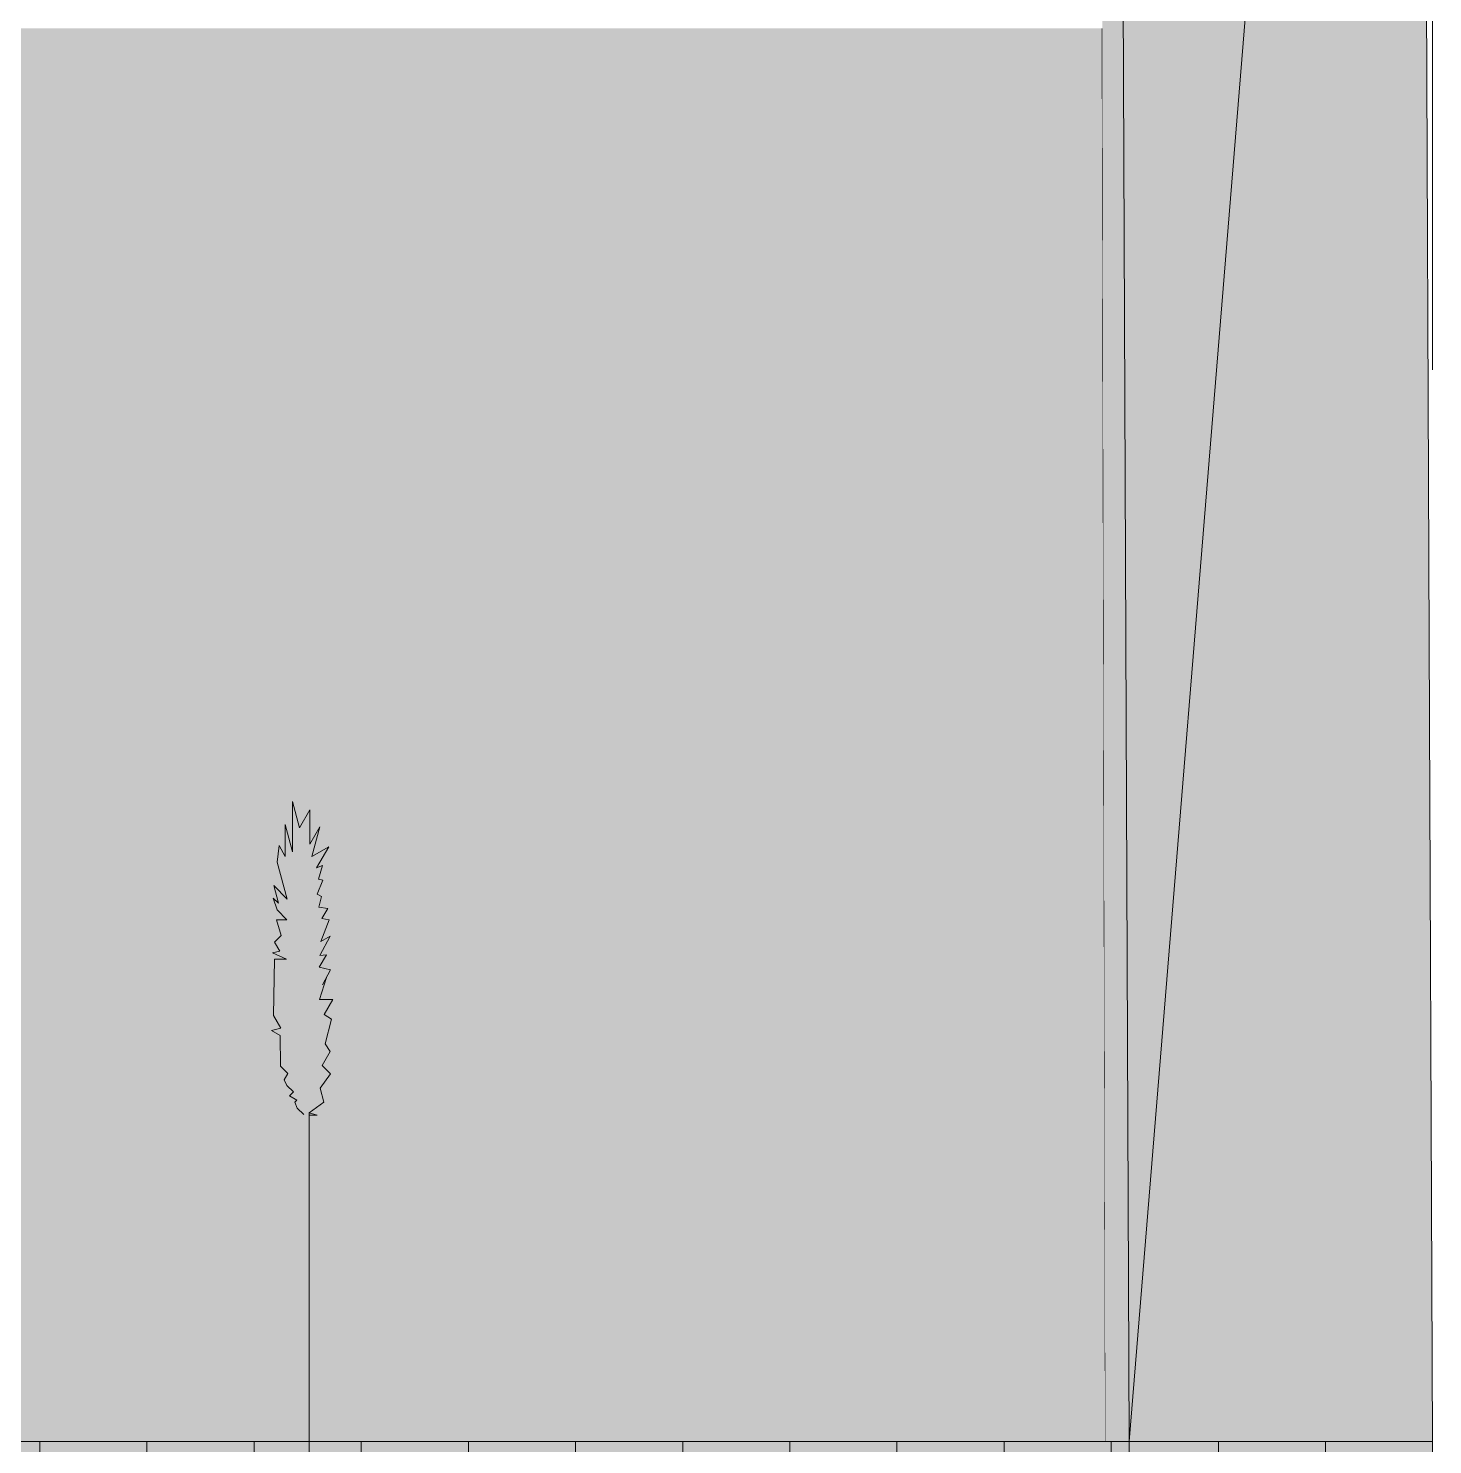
# Model space of a CAD drawing. Header units: centimetres. Extents: x -4381 to 5639, y -3920 to 4826.
# Drawn here: x 190.515 to 191.907, y 6.153 to 7.556 of the extents above; entities that cross this region are included whole.
import ezdxf
from ezdxf.xclip import XClip

# ---------------------------------------------------------------- set-up
doc = ezdxf.new("R2010")
doc.units = ezdxf.units.CM
doc.header["$MEASUREMENT"] = 0
doc.header["$XCLIPFRAME"] = 0
doc.set_wipeout_variables(frame=1)
doc.linetypes.add('Wipeout_Contour', pattern=[100, 0, -100])
for name, color, linetype in [('0- SITE', 7, 'Continuous'), ('Drawing & Figure', 7, 'Continuous'), ('Mur de clôture', 7, 'Continuous')]:
    doc.layers.add(name, color=color, linetype=linetype)
for name, color, linetype, lineweight in [('0- SITE_Pen_No__1', 7, 'Continuous', 5), ('0_Pen_No__1', 7, 'Continuous', 5), ('0_Pen_No__15', 214, 'Continuous', 5), ('Mur de clôture_Pen_No__1', 7, 'Continuous', 5), ('Mur de clôture_Pen_No__2', 8, 'Continuous', 5), ('Mur de clôture_Pen_No__7', 7, 'Continuous', 5), ('net_Pen_No__1', 7, 'Continuous', 5)]:
    doc.layers.add(name, color=color, linetype=linetype, lineweight=lineweight)
for name, color, linetype, lineweight, true_color in [('0- SITE_Pen_No__113', 7, 'Continuous', 5, 0xdede87), ('Mur de clôture_Pen_No__178', 7, 'Continuous', 5, 0xbda888), ('Mur de clôture_Pen_No__180', 7, 'Continuous', 5, 0xe2e3c6)]:
    doc.layers.add(name, color=color, linetype=linetype, lineweight=lineweight, true_color=true_color)

# ---------------------------------------------------------------- blocks, each defined once
blk = doc.blocks.new('Drawing_15_15', base_point=(-267.6734, 10.6179))
at = {"color": 254, "linetype": 'Wipeout_Contour', "lineweight": 0, "ltscale": 571.038848}
blk.add_wipeout([(189.7186, 7.5562), (190.2959, 6.1562), (190.7518, 6.1562)], dxfattribs=at).dxf.layer = '0- SITE'
at = {"color": 254, "linetype": 'Wipeout_Contour', "lineweight": 0, "ltscale": 575.371953}
blk.add_wipeout([(191.9067, 6.1562), (191.8915, 9.6562), (191.6061, 6.1562)], dxfattribs=at).dxf.layer = 'Mur de clôture'
at = {"layer": '0- SITE_Pen_No__113', "linetype": 'Continuous', "ltscale": 10}
blk.add_hatch(color=256, dxfattribs=at).paths.add_polyline_path([(189.7186, 7.5562), (190.2959, 6.1562), (190.7518, 6.1562)])
at = {"layer": 'Mur de clôture_Pen_No__180', "linetype": 'Continuous', "ltscale": 10}
blk.add_hatch(color=256, dxfattribs=at).paths.add_polyline_path([(191.9067, 6.1562), (191.8915, 9.6562), (191.6061, 6.1562)])
at = {"layer": 'Mur de clôture_Pen_No__1', "linetype": 'Continuous', "ltscale": 10}
blk.add_line((191.9067, 7.2179), (191.9067, 8.2982), dxfattribs=at)
at = {"color": 254, "linetype": 'Wipeout_Contour', "lineweight": 0, "ltscale": 573.093815}
blk.add_wipeout([(190.5211, 7.5562), (190.8053, 6.1562), (191.3016, 6.1562)], dxfattribs=at).dxf.layer = '0- SITE'
at = {"color": 254, "linetype": 'Wipeout_Contour', "lineweight": 0, "ltscale": 576.142572}
blk.add_wipeout([(191.5915, 9.6562), (191.6061, 6.1562), (191.8915, 9.6562)], dxfattribs=at).dxf.layer = 'Mur de clôture'
at = {"layer": '0- SITE_Pen_No__113', "linetype": 'Continuous', "ltscale": 10}
blk.add_hatch(color=256, dxfattribs=at).paths.add_polyline_path([(190.5211, 7.5562), (190.8053, 6.1562), (191.3016, 6.1562)])
at = {"layer": 'Mur de clôture_Pen_No__180', "linetype": 'Continuous', "ltscale": 10}
blk.add_hatch(color=256, dxfattribs=at).paths.add_polyline_path([(191.5915, 9.6562), (191.6061, 6.1562), (191.8915, 9.6562)])
at = {"color": 254, "linetype": 'Wipeout_Contour', "lineweight": 0, "ltscale": 761.514518}
blk.add_wipeout([(189.7186, 7.5562), (190.7518, 6.1562), (190.7777, 6.1562), (190.1066, 7.5562)], dxfattribs=at).dxf.layer = '0- SITE'
at = {"color": 254, "linetype": 'Wipeout_Contour', "lineweight": 0, "ltscale": 1149.484618}
blk.add_wipeout([(191.5915, 6.1562), (191.6044, 6.1562), (191.6044, 5.4131), (191.6061, 5.4131), (191.6061, 6.1562), (191.5915, 9.6562)], dxfattribs=at).dxf.layer = 'Mur de clôture'
at = {"layer": '0- SITE_Pen_No__113', "linetype": 'Continuous', "ltscale": 10}
blk.add_hatch(color=256, dxfattribs=at).paths.add_polyline_path([(189.7186, 7.5562), (190.7518, 6.1562), (190.7777, 6.1562), (190.1066, 7.5562)])
at = {"layer": 'Mur de clôture_Pen_No__2', "linetype": 'Continuous', "ltscale": 10}
blk.add_hatch(color=256, dxfattribs=at).paths.add_polyline_path([(191.5915, 6.1562), (191.6044, 6.1562), (191.6044, 5.4131), (191.6061, 5.4131), (191.6061, 6.1562), (191.5915, 9.6562)])
at = {"color": 254, "linetype": 'Wipeout_Contour', "lineweight": 0, "ltscale": 573.37672}
blk.add_wipeout([(190.5211, 7.5562), (191.3016, 6.1562), (191.5119, 6.1562)], dxfattribs=at).dxf.layer = '0- SITE'
at = {"color": 254, "linetype": 'Wipeout_Contour', "lineweight": 0, "ltscale": 767.249162}
blk.add_wipeout([(191.6061, 6.1562), (191.6061, 2.1461), (191.9067, 2.1191), (191.9067, 6.1562)], dxfattribs=at).dxf.layer = 'Mur de clôture'
at = {"layer": '0- SITE_Pen_No__113', "linetype": 'Continuous', "ltscale": 10}
blk.add_hatch(color=256, dxfattribs=at).paths.add_polyline_path([(190.5211, 7.5562), (191.3016, 6.1562), (191.5119, 6.1562)])
at = {"layer": 'Mur de clôture_Pen_No__178', "linetype": 'Continuous', "ltscale": 10}
blk.add_hatch(color=256, dxfattribs=at).paths.add_polyline_path([(191.6061, 6.1562), (191.6061, 2.1461), (191.9067, 2.1191), (191.9067, 6.1562)])
at = {"layer": 'Mur de clôture_Pen_No__7', "linetype": 'Continuous', "ltscale": 10}
for p, q in [((191.8915, 9.6562), (191.9067, 6.1562)), ((191.9067, 6.1562), (191.9067, 2.1191))]:
    blk.add_line(p, q, dxfattribs=at)
at = {"layer": 'net_Pen_No__1', "linetype": 'Continuous', "ltscale": 10, "flags": 128}
for points in [[(191.6944, 6.1562), (191.6944, 5.4131)], [(191.8006, 6.1562), (191.8006, 5.4131)]]:
    blk.add_lwpolyline(points, dxfattribs=at)
at = {"color": 254, "linetype": 'Wipeout_Contour', "lineweight": 0, "ltscale": 762.158219}
blk.add_wipeout([(190.1066, 7.5562), (190.7777, 6.1562), (190.8053, 6.1562), (190.5211, 7.5562)], dxfattribs=at).dxf.layer = '0- SITE'
at = {"layer": '0- SITE_Pen_No__113', "linetype": 'Continuous', "ltscale": 10}
blk.add_hatch(color=256, dxfattribs=at).paths.add_polyline_path([(190.1066, 7.5562), (190.7777, 6.1562), (190.8053, 6.1562), (190.5211, 7.5562)])
at = {"color": 254, "linetype": 'Wipeout_Contour', "lineweight": 0, "ltscale": 764.631369}
blk.add_wipeout([(190.9559, 7.5562), (190.5211, 7.5562), (191.5119, 6.1562), (191.5408, 6.1562)], dxfattribs=at).dxf.layer = '0- SITE'
at = {"layer": '0- SITE_Pen_No__113', "linetype": 'Continuous', "ltscale": 10}
blk.add_hatch(color=256, dxfattribs=at).paths.add_polyline_path([(190.9559, 7.5562), (190.5211, 7.5562), (191.5119, 6.1562), (191.5408, 6.1562)])
at = {"layer": '0_Pen_No__15', "linetype": 'Continuous', "ltscale": 10, "flags": 128}
blk.add_lwpolyline([(190.7881, 6.4802), (190.7817, 6.4864), (190.7793, 6.4925), (190.7814, 6.4945), (190.774, 6.4988), (190.7778, 6.5025), (190.7714, 6.5089), (190.7686, 6.5146), (190.7722, 6.5209), (190.765, 6.5281), (190.7646, 6.5585), (190.7563, 6.5633), (190.7654, 6.5657), (190.7582, 6.5783), (190.7591, 6.6341), (190.771, 6.6341), (190.757, 6.6402), (190.7643, 6.6421), (190.7592, 6.651), (190.7658, 6.6576), (190.761, 6.673), (190.7712, 6.673), (190.7616, 6.6831), (190.7579, 6.6946), (190.763, 6.6895), (190.7583, 6.7071), (190.7718, 6.6936), (190.7619, 6.7303), (190.7636, 6.7468), (190.7696, 6.7357), (190.7696, 6.7676), (190.7769, 6.7404), (190.7769, 6.7902), (190.7839, 6.7641), (190.7942, 6.7819), (190.7942, 6.7481), (190.804, 6.7652), (190.7962, 6.7359), (190.8128, 6.7455), (190.8007, 6.7246), (190.8068, 6.7269), (190.8026, 6.7134), (190.8071, 6.7122), (190.8013, 6.6986), (190.8058, 6.696), (190.803, 6.6857), (190.8119, 6.6842), (190.8061, 6.6742), (190.8132, 6.673), (190.8051, 6.6517), (190.8144, 6.657), (190.8041, 6.6378), (190.8105, 6.6385), (190.8035, 6.6263), (190.8145, 6.6234), (190.8066, 6.6086), (190.8106, 6.616), (190.8037, 6.5941), (190.8169, 6.5941), (190.8082, 6.5791), (190.8157, 6.5747), (190.8092, 6.5503), (190.8143, 6.5425), (190.8063, 6.5287), (190.8146, 6.5203), (190.8043, 6.5064), (190.8081, 6.4923), (190.7934, 6.4818), (190.8015, 6.4795), (190.7934, 6.4795)], dxfattribs=at)
at = {"color": 254, "linetype": 'Wipeout_Contour', "lineweight": 0, "ltscale": 765.290687}
blk.add_wipeout([(191.4028, 7.5562), (190.9559, 7.5562), (191.5408, 6.1562), (191.5706, 6.1562)], dxfattribs=at).dxf.layer = '0- SITE'
at = {"layer": '0- SITE_Pen_No__113', "linetype": 'Continuous', "ltscale": 10}
blk.add_hatch(color=256, dxfattribs=at).paths.add_polyline_path([(191.4028, 7.5562), (190.9559, 7.5562), (191.5408, 6.1562), (191.5706, 6.1562)])
at = {"color": 254, "linetype": 'Wipeout_Contour', "lineweight": 0, "ltscale": 765.716745}
blk.add_wipeout([(191.5793, 7.5562), (191.4028, 7.5562), (191.5706, 6.1562), (191.5824, 6.1562)], dxfattribs=at).dxf.layer = '0- SITE'
at = {"layer": '0- SITE_Pen_No__113', "linetype": 'Continuous', "ltscale": 10}
blk.add_hatch(color=256, dxfattribs=at).paths.add_polyline_path([(191.5793, 7.5562), (191.4028, 7.5562), (191.5706, 6.1562), (191.5824, 6.1562)])
at = {"layer": '0- SITE_Pen_No__1', "linetype": 'Continuous', "ltscale": 10}
blk.add_line((191.5824, 6.1562), (191.5793, 7.5562), dxfattribs=at)
at = {"color": 254, "linetype": 'Wipeout_Contour', "lineweight": 0, "ltscale": 1151.13274}
blk.add_wipeout([(191.5785, 7.6702), (191.5793, 7.5562), (191.5824, 6.1562), (191.5915, 6.1562), (191.5915, 9.6562), (191.5785, 9.6562)], dxfattribs=at).dxf.layer = 'Mur de clôture'
at = {"layer": 'Mur de clôture_Pen_No__2', "linetype": 'Continuous', "ltscale": 10}
blk.add_hatch(color=256, dxfattribs=at).paths.add_polyline_path([(191.5785, 7.6702), (191.5793, 7.5562), (191.5824, 6.1562), (191.5915, 6.1562), (191.5915, 9.6562), (191.5785, 9.6562)])
at = {"color": 254, "linetype": 'Wipeout_Contour', "lineweight": 0, "ltscale": 742.542426}
blk.add_wipeout([(179.4853, 5.4131), (191.6044, 5.4131), (191.6044, 6.1562), (179.4853, 6.1562)], dxfattribs=at).dxf.layer = 'Mur de clôture'
at = {"layer": 'Mur de clôture_Pen_No__178', "linetype": 'Continuous', "ltscale": 10}
blk.add_hatch(color=256, dxfattribs=at).paths.add_polyline_path([(179.4853, 5.4131), (191.6044, 5.4131), (191.6044, 6.1562), (179.4853, 6.1562)])
at = {"layer": '0_Pen_No__1', "linetype": 'Continuous', "ltscale": 10}
blk.add_line((190.7934, 6.4818), (190.7934, 5.8618), dxfattribs=at)
at = {"layer": 'Mur de clôture_Pen_No__1', "linetype": 'Continuous', "ltscale": 10}
blk.add_line((179.4853, 6.1562), (191.6044, 6.1562), dxfattribs=at)
at = {"layer": 'Mur de clôture_Pen_No__7', "linetype": 'Continuous', "ltscale": 10}
for p, q in [((191.5915, 9.6562), (191.6061, 6.1562)), ((191.8915, 9.6562), (191.6061, 6.1562)), ((191.6061, 6.1562), (191.6061, 5.4131)), ((191.6061, 6.1562), (191.9067, 6.1562))]:
    blk.add_line(p, q, dxfattribs=at)
at = {"layer": 'net_Pen_No__1', "linetype": 'Continuous', "ltscale": 10, "flags": 128}
for points in [[(189.1464, 6.1562), (189.1464, 5.4131), (190.5266, 5.4131), (190.5266, 6.1562), (189.1464, 6.1562)], [(190.5266, 6.1562), (190.5266, 5.4131), (191.9067, 5.4131), (191.9067, 6.1562), (190.5266, 6.1562)]]:
    blk.add_lwpolyline(points, close=True, dxfattribs=at)
for points in [[(190.6327, 6.1562), (190.6327, 5.4131)], [(190.7389, 6.1562), (190.7389, 5.4131)], [(190.8451, 6.1562), (190.8451, 5.4131)], [(190.9512, 6.1562), (190.9512, 5.4131)], [(191.0574, 6.1562), (191.0574, 5.4131)], [(191.1636, 6.1562), (191.1636, 5.4131)], [(191.2697, 6.1562), (191.2697, 5.4131)], [(191.3759, 6.1562), (191.3759, 5.4131)], [(191.4821, 6.1562), (191.4821, 5.4131)], [(191.5882, 6.1562), (191.5882, 5.4131)]]:
    blk.add_lwpolyline(points, dxfattribs=at)

msp = doc.modelspace()

# ---------------------------------------------------------------- block references
at = {"layer": 'Drawing & Figure', "color": 151, "linetype": 'Continuous', "lineweight": 5, "ltscale": 10, "true_color": 0x80c2ff}
ref = msp.add_blockref('Drawing_15_15', (-267.67341, 10.61787), dxfattribs=at)
XClip(ref).set_block_clipping_path([(150.8554874385, 0.9963282177), (191.9907812231, 21.3358905514)])

doc.saveas('drawing.dxf')
